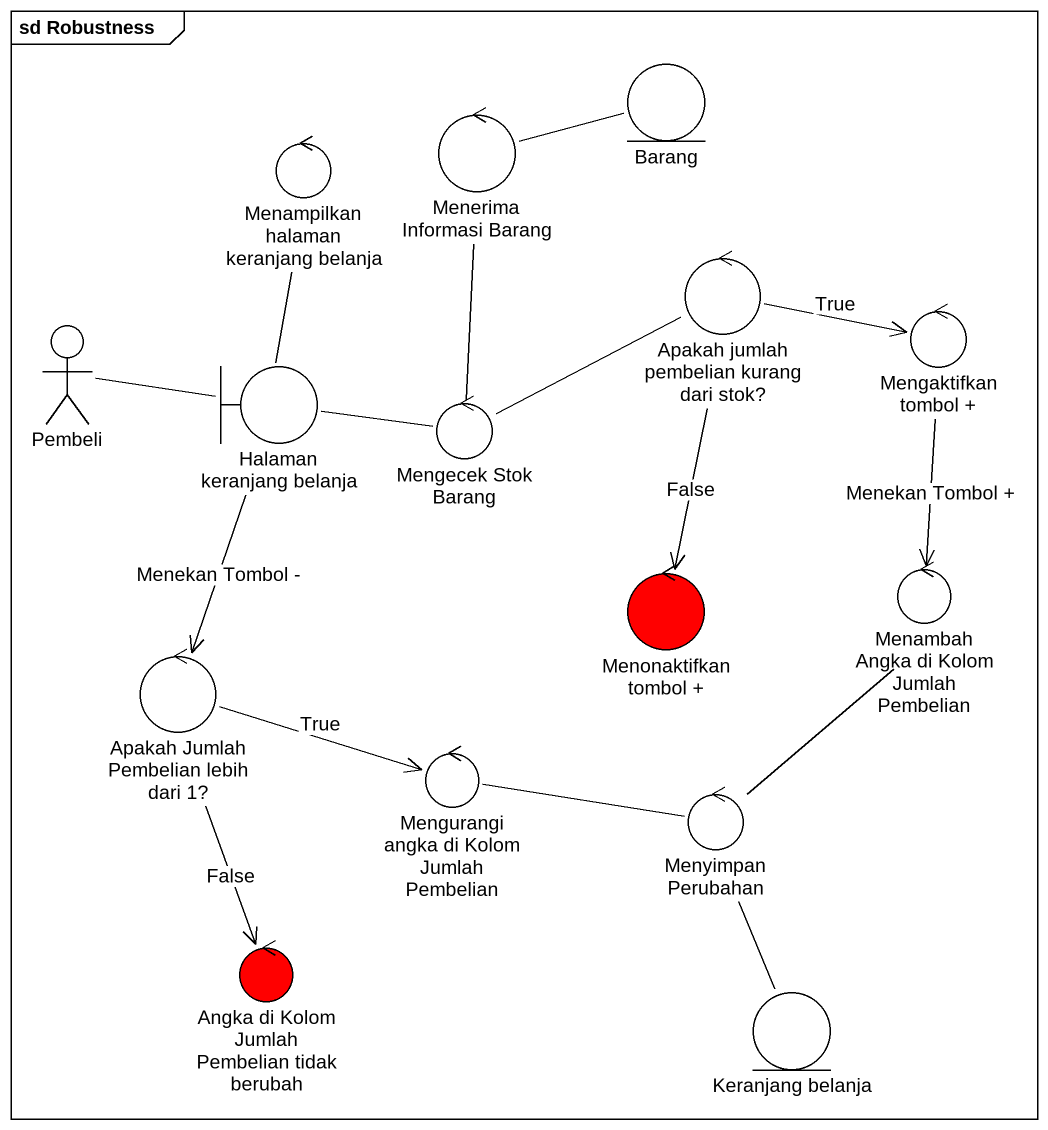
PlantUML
@startuml
mainframe sd Robustness
control "Menerima Informasi Barang" as Menerima_Informasi_Barang
entity Barang
control "Menampilkan halaman keranjang belanja" as Menampilkan_halaman
control "Apakah jumlah pembelian kurang dari stok?" as Apakah_jumlah_pembelian
actor Pembeli
control "Mengaktifkan tombol +" as Mengaktifkan_tombol
boundary "Halaman keranjang belanja" as Halaman_keranjang_belanja
control "Mengecek Stok Barang" as Mengecek_Stok_Barang
control "Menonaktifkan tombol +" as Menonaktifkan_tombol #FF0000
control "Menambah Angka di Kolom Jumlah Pembelian" as Menambah_Angka_di_Kolom
control "Apakah Jumlah Pembelian lebih dari 1?" as Apakah_Jumlah_Pembelian
control "Mengurangi angka di Kolom Jumlah Pembelian" as Mengurangi_angka_di_Kolom
control "Menyimpan Perubahan" as Menyimpan_Perubahan
control "Angka di Kolom Jumlah Pembelian tidak berubah" as Angka_di_Kolom_Jumlah #FF0000
entity "Keranjang belanja" as Keranjang_belanja
Menerima_Informasi_Barang -right- Barang
Apakah_jumlah_pembelian -right-> Mengaktifkan_tombol : True
Apakah_jumlah_pembelian -left- Mengecek_Stok_Barang
Apakah_jumlah_pembelian --> Menonaktifkan_tombol : False
Pembeli -right- Halaman_keranjang_belanja
Mengaktifkan_tombol --> Menambah_Angka_di_Kolom : Menekan Tombol +
Halaman_keranjang_belanja -up- Menampilkan_halaman
Halaman_keranjang_belanja --> Apakah_Jumlah_Pembelian : Menekan Tombol -
Mengecek_Stok_Barang -up- Menerima_Informasi_Barang
Mengecek_Stok_Barang -left- Halaman_keranjang_belanja
Apakah_Jumlah_Pembelian -right-> Mengurangi_angka_di_Kolom : True
Apakah_Jumlah_Pembelian --> Angka_di_Kolom_Jumlah : False
Menyimpan_Perubahan -up- Menambah_Angka_di_Kolom
Menyimpan_Perubahan -left- Mengurangi_angka_di_Kolom
Menyimpan_Perubahan -- Keranjang_belanja
@enduml
